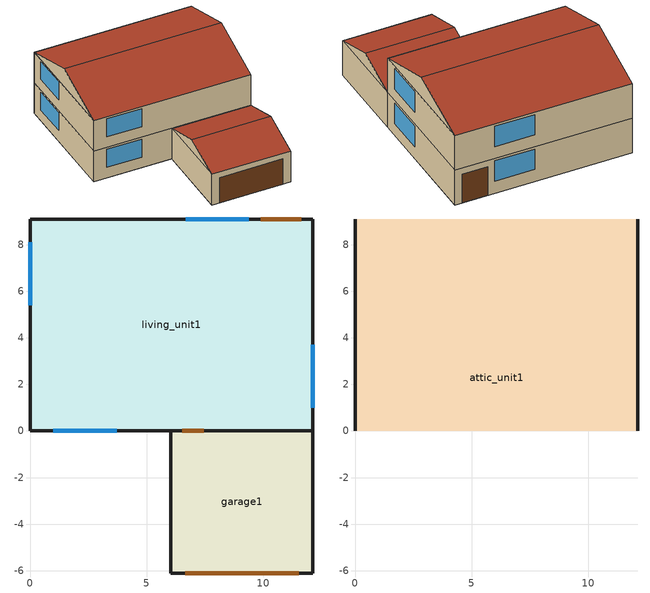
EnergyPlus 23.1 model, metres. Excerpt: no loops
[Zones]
living_unit1
 floor adiabatic (Interior Floor): 0,0 0,9.1 12.13,9.1 12.13,0 z2.6
 floor ground (Interior Floor): 0,0 0,9.1 12.13,9.1 12.13,0 z0.01
 wall outside (Exterior Wall): 12.13,0 12.13,9.1 0,9.1 0,0 6.04,0 z0.01:2.6; 0,0 12.13,0 12.13,9.1 0,9.1 0,0 z2.6:5.19
 wall to garage1 (Exterior Wall): 6.04,0 12.13,0 z0.01:2.6
 window (Exterior Window): 1,0 3.71,0 / 9.39,9.1 6.68,9.1 / 12.13,1 12.13,3.71 / 0,8.1 0,5.39 z0.92:2.45; 1,0 3.71,0 / 9.39,9.1 6.68,9.1 / 12.13,1 12.13,3.71 / 0,8.1 0,5.39 z3.52:5.04
 door (Exterior Door): 11.63,9.1 9.89,9.1 z0.01:2.14
 door inside (Exterior Door): 6.54,0 7.45,0 z0.01:2.14
 ceiling to attic_unit1 (Interior Ceiling): 0,0 12.13,0 12.13,9.1 0,9.1 z5.19
garage1
 floor ground (Interior Floor): 6.04,-6.1 6.04,0 12.13,0 12.13,-6.1 z0.01
 wall outside (Gable_end): 6.04,0 6.04,-6.1 12.13,-6.1 12.13,0 z0.01:2.6; 12.13,-6.1,2.6 12.13,0,2.6 12.13,-3.05,3.61; 6.04,0,2.6 6.04,-6.1,2.6 6.04,-3.05,3.61
 door (Exterior Door): 6.65,-6.1 11.52,-6.1 z0.01:2.14
 roof outside (Exterior Roof): 6.04,-6.1,2.6 12.13,-6.1,2.6 12.13,-3.05,3.61 6.04,-3.05,3.61; 12.13,0,2.6 6.04,0,2.6 6.04,-3.05,3.61 12.13,-3.05,3.61
attic_unit1
 wall outside (Gable_end): 12.13,0,5.19 12.13,9.1,5.19 12.13,4.55,6.7; 0,9.1,5.19 0,0,5.19 0,4.55,6.7
 roof outside (Exterior Roof): 0,0,5.19 12.13,0,5.19 12.13,4.55,6.7 0,4.55,6.7; 12.13,9.1,5.19 0,9.1,5.19 0,4.55,6.7 12.13,4.55,6.7
[Building]
US+SF+CZ2AWH+hp+slab+IECC_2024: North Axis {deg}=0; Terrain=Suburbs; Loads Convergence Tolerance Value {W}=0.04; Temperature Convergence Tolerance Value {deltaC}=0.4; Solar Distribution=FullExterior; Maximum Number of Warmup Days=25; Minimum Number of Warmup Days=6
[Site:Location]
Tampa-MacDill.AFB_FL_USA WMO=747880: Latitude {deg}=27.85; Longitude {deg}=-82.52; Time Zone {hr}=-5; Elevation {m}=8
[SizingPeriod:DesignDay] Day of Month=21; Dry-Bulb Temperature Range Modifier Type=DefaultMultipliers; Humidity Condition Type=Wetbulb; Barometric Pressure {Pa}=101229; Rain Indicator=No; Snow Indicator=No; Daylight Saving Time Indicator=No
Name | Month | Day Type | Maximum Dry-Bulb Temperature {C} | Daily Dry-Bulb Temperature Range {deltaC} | Wetbulb or DewPoint at Maximum Dry-Bulb {C} | Wind Speed {m/s} | Wind Direction {deg} | Solar Model Indicator | Sky Clearness | ASHRAE Clear Sky Optical Depth for Beam Irradiance (taub) | ASHRAE Clear Sky Optical Depth for Diffuse Irradiance (taud)
Tampa-MacDill.AFB_FL_USA Ann Htg 99.6% Condns DB | 1 | WinterDesignDay | 4.6 | 0 | 4.6 | 2.5 | 10 | ASHRAEClearSky | 0
Tampa-MacDill.AFB_FL_USA Ann Clg .4% Condns DB=>MWB | 8 | SummerDesignDay | 33.9 | 7.9 | 25.1 | 3.1 | 270 | ASHRAETau |  | 0.491 | 2.016
[Site:WaterMainsTemperature]
Calculation Method=Correlation; Annual Average Outdoor Air Temperature {C}=21.85; Maximum Difference In Monthly Average Outdoor Air Temperatures {deltaC}=14.3
[Material]
Name | Roughness | Thickness {m} | Conductivity {W/m-K} | Density {kg/m3} | Specific Heat {J/kg-K} | Thermal Absorptance | Solar Absorptance | Visible Absorptance
sheathing_consol_layer | Rough | 0.0127 | 0.0940184 | 685.008 | 1172.332
ceil_consol_layer | Rough | 0.340392 | 0.0617176 | 41.9286 | 776.251
wall_consol_layer | Rough | 0.0889 | 0.0579573 | 120.801 | 1036.26
Asphalt_shingle | MediumRough | 0.00633985 | 0.08186 | 1121.29 | 1255.2 | 0.9 | 0.75
cement_stucco | MediumSmooth | 0.01905 | 0.721 | 1865.58 | 878.64
syn_stucco | MediumSmooth | 0.003048 | 8.65E-02 | 400 | 878.64 | 0.7
Drywall_1/2in | MediumSmooth | 0.0127 | 0.16009 | 800.923 | 1087.84
OSB_5/8in | MediumSmooth | 0.015875 | 0.1163 | 544.627 | 1213.36
OSB_7/16in | MediumSmooth | 0.0111125 | 0.1163 | 544.627 | 1213.36
Plywood_3/4in | Rough | 0.01905 | 0.115458 | 544.68 | 674.54 | 0.9 | 0.7 | 0.7
Carpet_n_pad | MediumSmooth | 0.0254001 | 0.0601314 | 32.0369 | 836.8 | 0.9 | 0.7 | 0.7
OSB_1/2in | MediumSmooth | 0.0127 | 0.1163 | 544.627 | 1213.36 | 0.9 | 0.7 | 0.7
door_const | Smooth | 0.0317022 | 0.0720096 | 512.64 | 767.58
Std Wood 6inch | MediumSmooth | 0.15 | 0.12 | 540 | 1210 | 0.9 | 0.7 | 0.7
[Material:NoMass]
Bldg_paper_felt: Roughness=Smooth; Thermal Resistance {m2-K/W}=0.0105666
[Material:AirGap]
Air_4_in_vert: Thermal Resistance {m2-K/W}=0.158499
[WindowMaterial:SimpleGlazingSystem]
Glass: U-Factor {W/m2-K}=2.27144; Solar Heat Gain Coefficient=0.216875; Visible Transmittance=0.88
[WindowMaterial:Blind]
int_blind: Slat Orientation=Horizontal; Slat Width {m}=0.025; Slat Separation {m}=0.01875; Slat Thickness {m}=0.001; Slat Angle {deg}=45; Slat Conductivity {W/m-K}=221; Slat Beam Solar Transmittance=0; Front Side Slat Beam Solar Reflectance=0.5; Back Side Slat Beam Solar Reflectance=0.5; Slat Diffuse Solar Transmittance=0; Front Side Slat Diffuse Solar Reflectance=0.5; Back Side Slat Diffuse Solar Reflectance=0.5; Slat Beam Visible Transmittance=0; Front Side Slat Beam Visible Reflectance=0.5; Back Side Slat Beam Visible Reflectance=0.5; Slat Diffuse Visible Transmittance=0; Front Side Slat Diffuse Visible Reflectance=0.5; Back Side Slat Diffuse Visible Reflectance=0.5; Slat Infrared Hemispherical Transmittance=0; Front Side Slat Infrared Hemispherical Emissivity=0.9; Back Side Slat Infrared Hemispherical Emissivity=0.9; Blind to Glass Distance {m}=0.05; Blind Top Opening Multiplier=0.5; Blind Bottom Opening Multiplier=0.5; Blind Left Side Opening Multiplier=0.5; Blind Right Side Opening Multiplier=0.5
[Construction]
Exterior Wall: syn_stucco, sheathing_consol_layer, OSB_7/16in, wall_consol_layer, Drywall_1/2in
InteriorFurnishings: Std Wood 6inch
Interior Floor: Plywood_3/4in, Carpet_n_pad
Interior Ceiling: ceil_consol_layer, Drywall_1/2in
Exterior Roof: Asphalt_shingle, OSB_1/2in
Exterior Window: Glass
Exterior Door: door_const
Gable_end: cement_stucco, Bldg_paper_felt, OSB_5/8in, Air_4_in_vert, Drywall_1/2in
window_w_blinds: Glass, int_blind
[Zone] Multiplier=1
living_unit1; garage1; attic_unit1
[WindowShadingControl]
Shades-living_unit1: Zone=living_unit1; Shading Type=InteriorBlind; Construction with Shading=window_w_blinds; Shading Control Type=OnIfScheduleAllows; Schedule=shading_2012iecc; Shading Control Is Scheduled=Yes; Glare Control Is Active=No; Multiple Surface Control Type=Sequential; Fenestration Surface 1=Window_ldf_1.unit1; Fenestration Surface 2=Window_ldb_1.unit1; Fenestration Surface 3=Window_sdr_1.unit1; Fenestration Surface 4=Window_sdl_1.unit1; Fenestration Surface 5=Window_ldf_2.unit1; Fenestration Surface 6=Window_ldb_2.unit1; Fenestration Surface 7=Window_sdr_2.unit1; Fenestration Surface 8=Window_sdl_2.unit1
[InternalMass]
Internalmass_unit1: Construction=InteriorFurnishings; Zone or ZoneList=living_unit1; Surface Area {m2}=9.89591
[Shading:Overhang] Height above Window or Door {m}=0; Tilt Angle from Window/Door {deg}=90; Left extension from Window/Door Width {m}=0; Right extension from Window/Door Width {m}=0; Depth {m}=0.0152439
Name | Window or Door
Overhang_sdr_1.unit1 | Window_sdr_1.unit1
Overhang_sdr_2.unit1 | Window_sdr_2.unit1
[GroundHeatTransfer:Control]
gtp_control: Run Basement Preprocessor=no; Run Slab Preprocessor=yes
[GroundHeatTransfer:Slab:Materials]
NMAT: Number of materials=2; ALBEDO: Surface Albedo: No Snow=0.16; ALBEDO: Surface Albedo: Snow=0.4; EPSLW: Surface Emissivity: No Snow=0.9; EPSLW: Surface Emissivity: Snow=0.9; Z0: Surface Roughness: No Snow {cm}=0.75; Z0: Surface Roughness: Snow {cm}=0.05; HIN: Indoor HConv: Downward Flow {W/m2-K}=6; HIN: Indoor HConv: Upward {W/m2-K}=9
[GroundHeatTransfer:Slab:MatlProps]
RHO: Slab Material density {kg/m3}=2300; RHO: Soil Density {kg/m3}=1200; CP: Slab CP {J/kg-K}=650; CP: Soil CP {J/kg-K}=1200; TCON: Slab k {W/m-K}=0.9; TCON: Soil k {W/m-K}=1
[GroundHeatTransfer:Slab:BoundConds]
EVTR: Is surface evapotranspiration modeled=FALSE; FIXBC: is the lower boundary at a fixed temperature=TRUE; TDEEPin {C}=10; USRHflag: Is the ground surface h specified by the user?=FALSE
[GroundHeatTransfer:Slab:BldgProps]
IYRS: Number of years to iterate=10; Shape: Slab shape=0; HBLDG: Building height {m}=4; TIN1: January Indoor Average Temperature Setpoint {C}=22.22; TIN2: February Indoor Average Temperature Setpoint {C}=22.22; TIN3: March Indoor Average Temperature Setpoint {C}=22.22; TIN4: April Indoor Average Temperature Setpoint {C}=22.22; TIN5: May Indoor Average Temperature Setpoint {C}=22.22; TIN6: June Indoor Average Temperature Setpoint {C}=23.88; TIN7: July Indoor Average Temperature Setpoint {C}=23.88; TIN8: August Indoor Average Temperature Setpoint {C}=23.88; TIN9: September Indoor Average Temperature Setpoint {C}=23.88; TIN10: October Indoor Average Temperature Setpoint {C}=22.22; TIN11: November Indoor Average Temperature Setpoint {C}=22.22; TIN12: December Indoor Average Temperature Setpoint {C}=22.22; TINAmp: Daily Indoor sine wave variation amplitude {deltaC}=0; ConvTol: Convergence Tolerance=0.1
[GroundHeatTransfer:Slab:Insulation]
RINS: R value of under slab insulation {m2-K/W}=0; DINS: Width of strip of under slab insulation {m}=0; RVINS: R value of vertical insulation {m2-K/W}=0; ZVINS: Depth of vertical insulation {m}=0.6; IVINS: Flag: Is there vertical insulation=0
[GroundHeatTransfer:Slab:EquivalentSlab]
APRatio: The area to perimeter ratio for this slab {m}=2.59995; SLABDEPTH: Thickness of slab on grade {m}=0.1; CLEARANCE: Distance from edge of slab to domain edge {m}=15; ZCLEARANCE: Distance from bottom of slab to domain bottom {m}=15
[GroundHeatTransfer:Basement:SimParameters]
F: Multiplier for the ADI solution=0.1; IYRS: Maximum number of yearly iterations:=15
[GroundHeatTransfer:Basement:MatlProps]
NMAT: Number of materials in this domain=6; Density for Foundation Wall {kg/m3}=2243; density for Floor Slab {kg/m3}=2243; density for Ceiling {kg/m3}=311; density for Soil {kg/m3}=1500; density for Gravel {kg/m3}=2000; density for Wood {kg/m3}=449; Specific heat for foundation wall {J/kg-K}=880; Specific heat for floor slab {J/kg-K}=880; Specific heat for ceiling {J/kg-K}=1530; Specific heat for soil {J/kg-K}=840; Specific heat for gravel {J/kg-K}=720; Specific heat for wood {J/kg-K}=1530; Thermal conductivity for foundation wall {W/m-K}=1.4; Thermal conductivity for floor slab {W/m-K}=1.4; Thermal conductivity for ceiling {W/m-K}=0.09; thermal conductivity for soil {W/m-K}=1.1; thermal conductivity for gravel {W/m-K}=1.9; thermal conductivity for wood {W/m-K}=0.12
[GroundHeatTransfer:Basement:Insulation]
REXT: R Value of any exterior insulation {m2-K/W}=1.761e-05; INSFULL: Flag: Is the wall fully insulated?=True
[GroundHeatTransfer:Basement:SurfaceProps]
ALBEDO: Surface albedo for No snow conditions=0.16; ALBEDO: Surface albedo for snow conditions=0.4; EPSLN: Surface emissivity No Snow=0.94; EPSLN: Surface emissivity with Snow=0.86; VEGHT: Surface roughness No snow conditions {cm}=6; VEGHT: Surface roughness Snow conditions {cm}=0.25; PET: Flag, Potential evapotranspiration on?=False
[GroundHeatTransfer:Basement:BldgData]
DWALL: Wall thickness {m}=0.2; DSLAB: Floor slab thickness {m}=0.243828; DGRAVXY: Width of gravel pit beside basement wall {m}=0.3; DGRAVZN: Gravel depth extending above the floor slab {m}=0.2; DGRAVZP: Gravel depth below the floor slab {m}=0.1
[GroundHeatTransfer:Basement:Interior]
COND: Flag: Is the basement conditioned?=True; HIN: Downward convection only heat transfer coefficient {W/m2-K}=0.92; HIN: Upward convection only heat transfer coefficient {W/m2-K}=4.04; HIN: Horizontal convection only heat transfer coefficient {W/m2-K}=3.08; HIN: Downward combined (convection and radiation) heat transfer coefficient {W/m2-K}=6.13; HIN: Upward combined (convection and radiation) heat transfer coefficient {W/m2-K}=9.26; HIN: Horizontal combined (convection and radiation) heat transfer coefficient {W/m2-K}=8.29
[GroundHeatTransfer:Basement:ComBldg]
January average temperature {C}=21; February average temperature {C}=21; March average temperature {C}=21; April average temperature {C}=21; May average temperature {C}=24; June average temperature {C}=24; July average temperature {C}=24; August average temperature {C}=24; September average temperature {C}=24; October average temperature {C}=24; November average temperature {C}=21; December average temperature {C}=21; Daily variation sine wave amplitude {deltaC}=21
[GroundHeatTransfer:Basement:EquivSlab]
APRatio: The area to perimeter ratio for this slab {m}=2.59995; EquivSizing: Flag=True
[GroundHeatTransfer:Basement:EquivAutoGrid]
CLEARANCE: Distance from outside of wall to edge of 3-D ground domain {m}=15; SlabDepth: Thickness of the floor slab {m}=0.1; BaseDepth: Depth of the basement wall below grade {m}=1.21914
[People]
people_unit1: Zone or ZoneList or Space or SpaceList=living_unit1; Number of People Schedule=Occupancy; Number of People Calculation Method=People; Number of People=3; Fraction Radiant=0; Sensible Heat Fraction=autocalculate; Activity Level Schedule=activity_sch; Enable ASHRAE 55 Comfort Warnings=No; Mean Radiant Temperature Calculation Type=ZoneAveraged
[Lights] Zone or ZoneList or Space or SpaceList=living_unit1; Schedule=InteriorLightingHE; Design Level Calculation Method=LightingLevel; Return Air Fraction=0; Fraction Radiant=0.6; Fraction Visible=0.2; Fraction Replaceable=0
Name | Lighting Level {W}
Living Hardwired Lighting1 | 232.336
Living Plug-in Lighting1 | 105.654
[ElectricEquipment] Zone or ZoneList or Space or SpaceList=living_unit1; Design Level Calculation Method=EquipmentLevel
Name | Schedule | Design Level {W} | Fraction Latent | Fraction Radiant | Fraction Lost
dishwasher1 | DishWasher_equip_sch | 37.141 | 0.15 | 0.6 | 0.25
refrigerator1 | Refrigerator | 84.3882 | 0 | 1 | 0
clotheswasher1 | ClothesWasher_equip_sch | 12.6932 | 0 | 0.8 | 0.2
electric_dryer1 | ClothesDryer | 213.065 | 0.05 | 0.15 | 0.8
electric_range1 | CookingRange | 248.154 | 0.3 | 0.4 | 0.3
television1 | InteriorLighting | 0 | 0 | 1 | 0
electric_mels1 | MiscPlugLoad | 567.464 | 0.06 | 0.69 | 0.25
IECC_Adj1 | MiscPlugLoad | 340.847 | 0.062439 | 0.411909 | 0.251045
[ZoneVentilation:DesignFlowRate]
Ventilation_unit1: Zone or ZoneList or Space or SpaceList=living_unit1; Schedule=always_avail; Design Flow Rate Calculation Method=Flow/Zone; Design Flow Rate {m3/s}=0; Ventilation Type=Exhaust; Fan Pressure Rise {Pa}=0; Fan Total Efficiency=0.6; Constant Term Coefficient=1; Temperature Term Coefficient=0; Velocity Term Coefficient=0; Velocity Squared Term Coefficient=0; Minimum Indoor Temperature {C}=-100; Maximum Indoor Temperature {C}=100; Delta Temperature {deltaC}=-100; Minimum Outdoor Temperature {C}=-100; Maximum Outdoor Temperature {C}=100; Maximum Wind Speed {m/s}=40
[Exterior:Lights]
Name | Schedule | Design Level {W}
Exterior-Lights_unit1 | ExteriorLighting | 43.2425
Garage-Lights_unit1 | InteriorLightingHE | 7.16295
[Fan:ZoneExhaust]
Zone Exhaust Fan_unit1: Availability Schedule=always_avail; Fan Total Efficiency=0.6; Pressure Rise {Pa}=454.046; Maximum Flow Rate {m3/s}=0.0283168; System Availability Manager Coupling Mode=Decoupled
[AvailabilityManager:Scheduled]
System availability: Schedule=always_avail
[ElectricLoadCenter:Generators]
Generator List: Generator 1=PV:ZN_1_FLR_1_SEC_1_Ceiling; Generator 1 Rated Electric Power Output {W}=9000
[ElectricLoadCenter:Inverter:LookUpTable]
PV Inverter: Availability Schedule=always_avail; Radiative Fraction=0.25; Rated Maximum Continuous Output Power {W}=14000; Night Tare Loss Power {W}=0; Nominal Voltage Input {V}=368; Efficiency at 10% Power and Nominal Voltage=0.839; Efficiency at 20% Power and Nominal Voltage=0.897; Efficiency at 30% Power and Nominal Voltage=0.916; Efficiency at 50% Power and Nominal Voltage=0.931; Efficiency at 75% Power and Nominal Voltage=0.934; Efficiency at 100% Power and Nominal Voltage=0.93
[ElectricLoadCenter:Storage:Simple]
BatterySimple: Availability Schedule=always_avail; Radiative Fraction for Zone Heat Gains=0; Nominal Energetic Efficiency for Charging=0.95; Nominal Discharging Energetic Efficiency=0.95; Maximum Storage Capacity {J}=36000000; Maximum Power for Discharging {W}=2000; Maximum Power for Charging {W}=2000; Initial State of Charge {J}=18000000
[ElectricLoadCenter:Distribution]
PV Array Load Center: Generator List=Generator List; Generator Operation Scheme Type=Baseload; Generator Demand Limit Scheme Purchased Electric Demand Limit {W}=0; Electrical Buss Type=DirectCurrentWithInverterDCStorage; Inverter=PV Inverter; Electrical Storage Object=BatterySimple; Storage Operation Scheme=TrackChargeDischargeSchedules; Storage Converter Object=BESS Converter; Maximum Storage State of Charge Fraction=0.95; Minimum Storage State of Charge Fraction=0.05; Design Storage Control Charge Power {W}=2500; Storage Charge Power Fraction Schedule=Seasonal TOU Charge Schedule; Design Storage Control Discharge Power {W}=2500; Storage Discharge Power Fraction Schedule=Seasonal TOU Discharge Schedule
[ElectricLoadCenter:Storage:Converter]
BESS Converter: Availability Schedule=always_avail; Power Conversion Efficiency Method=SimpleFixed; Simple Fixed Efficiency=0.95
[Schedule:Day:Hourly]
OccupancyDay: 1, 1, 1, 1, 1, 1, 1, 0.8831, 0.40861, 0.24189, 0.24189, 0.24189, 0.24189, 0.24189, 0.24189, 0.24189, 0.29498, 0.5531, 0.89693, 0.89693, 0.89693, 1, 1, 1
LightingDay: 0.0625, 0.0625, 0.0625, 0.0625, 0.1875, 0.390625, 0.4375, 0.390625, 0.171875, 0.117188, 0.117188, 0.117188, 0.117188, 0.117188, 0.117188, 0.203125, 0.4375, 0.609375, 0.820312, 0.984375, 1, 0.6875, 0.382812, 0.15625
ExteriorLightingDay: 1, 1, 1, 1, 1, 1, 0, 0, 0, 0, 0, 0, 0, 0, 0, 0, 0, 0, 1, 1, 1, 1, 1, 1
LightingDay_EELighting: 0.06875, 0.06875, 0.06875, 0.06875, 0.20625, 0.429688, 0.48125, 0.429688, 0.189062, 0.128906, 0.128906, 0.128906, 0.128906, 0.128906, 0.128906, 0.223438, 0.48125, 0.670312, 0.902344, 1, 1, 0.75625, 0.421094, 0.171875
RefrigeratorDay: 0.8, 0.782696, 0.765594, 0.742857, 0.731388, 0.731388, 0.75996, 0.8, 0.817103, 0.828571, 0.8, 0.8, 0.839839, 0.839839, 0.828571, 0.839839, 0.885714, 0.971429, 1, 0.971429, 0.942857, 0.925553, 0.885714, 0.828571
MiscPlugLoadDay: 0.60749, 0.559339, 0.552853, 0.545071, 0.524481, 0.585279, 0.676232, 0.718547, 0.60749, 0.517023, 0.529183, 0.529345, 0.520428, 0.538424, 0.568742, 0.600357, 0.710117, 0.862678, 0.936608, 0.966764, 1, 0.976654, 0.845169, 0.734436
CookingRangeDay: 0.0471585, 0.0471585, 0.0235459, 0.0235459, 0.0471585, 0.0707044, 0.165088, 0.283018, 0.306564, 0.320771, 0.283018, 0.330176, 0.377335, 0.306564, 0.292423, 0.377335, 0.613194, 1, 0.778348, 0.400947, 0.235859, 0.165088, 0.103722, 0.0707044
DishwasherWeekday_equip_sch: 0.129162, 0.0573867, 0.042998, 0.0286934, 0.0286934, 0.0860801, 0.172244, 0.258408, 0.488208, 0.545594, 0.473819, 0.402044, 0.344573, 0.387655, 0.315879, 0.301491, 0.315879, 0.416348, 0.732312, 0.933333, 0.761005, 0.559983, 0.373266, 0.258408
DishwasherWeekend_equip_sch: 0.138388, 0.0614858, 0.0460692, 0.0307429, 0.0307429, 0.0922286, 0.184547, 0.276866, 0.52308, 0.584565, 0.507663, 0.430761, 0.369185, 0.415344, 0.338442, 0.323026, 0.338442, 0.446087, 0.78462, 1, 0.815362, 0.599982, 0.399928, 0.276866
DishwasherVacation_equip_sch; ClothesWasherVacation_equip_sch; ClothesDryerVacation: 0, 0, 0, 0, 0, 0, 0, 0, 0, 0, 0, 0, 0, 0, 0, 0, 0, 0, 0, 0, 0, 0, 0, 0
ClothesWasherWeekday_equip_sch: 0.0887931, 0.0710155, 0.0354602, 0.0354602, 0.0710155, 0.106571, 0.213142, 0.461934, 0.692948, 0.817391, 0.799614, 0.710725, 0.639615, 0.568599, 0.497489, 0.461934, 0.479711, 0.461934, 0.461934, 0.461934, 0.461934, 0.444156, 0.30203, 0.159904
ClothesWasherWeekend_equip_sch: 0.10863, 0.0868807, 0.0433822, 0.0433822, 0.0868807, 0.130379, 0.260758, 0.565131, 0.847755, 1, 0.978251, 0.869505, 0.782508, 0.695627, 0.60863, 0.565131, 0.586881, 0.565131, 0.565131, 0.565131, 0.565131, 0.543382, 0.369505, 0.195627
ClothesDryerWeekday: 0.0996819, 0.0598091, 0.0398727, 0.0199364, 0.0398727, 0.0598091, 0.159491, 0.318982, 0.486427, 0.685791, 0.785473, 0.817391, 0.7456, 0.677837, 0.610073, 0.578155, 0.558218, 0.546236, 0.518346, 0.510391, 0.5263, 0.546236, 0.4386, 0.239236
ClothesDryerWeekend: 0.121951, 0.0731707, 0.0487805, 0.0243902, 0.0487805, 0.0731707, 0.195122, 0.390244, 0.595097, 0.839, 0.960951, 1, 0.91217, 0.829268, 0.746366, 0.707317, 0.682927, 0.668268, 0.634146, 0.624415, 0.643878, 0.668268, 0.536585, 0.292683
[Schedule:Week:Compact]
RefrigeratorWeek: For: AllDays, RefrigeratorDay
MiscPlugLoadWeek: For: AllDays, MiscPlugLoadDay
CookingRangeWeek: For: AllDays, CookingRangeDay
DishwasherWeek_equip_sch: For: Weekdays, DishwasherWeekday_equip_sch, For: CustomDay1, DishwasherVacation_equip_sch, For: AllOtherDays, DishwasherWeekend_equip_sch
ClothesWasherWeek_equip_sch: For: Weekdays, ClothesWasherWeekday_equip_sch, For: CustomDay1, ClothesWasherVacation_equip_sch, For: AllOtherDays, ClothesWasherWeekend_equip_sch
ClothesDryerWeek: For: Weekdays, ClothesDryerWeekday, For: CustomDay1, ClothesDryerVacation, For: AllOtherDays, ClothesDryerWeekend
OccupancyWeek: AllDays, OccupancyDay
LightingProfileWeek: For: AllDays, LightingDay
LightingProfileWeek_EELighting: For: AllDays, LightingDay_EELighting
ExteriorLightingProfileWeek: For: AllDays, ExteriorLightingDay
[Schedule:Year]
Occupancy: OccupancyWeek, 1, 1, 12, 31
InteriorLighting: LightingProfileWeek, 1, 1, 12, 31
InteriorLightingHE: LightingProfileWeek_EELighting, 1, 1, 12, 31
ExteriorLighting: ExteriorLightingProfileWeek, 1, 1, 12, 31
Refrigerator: RefrigeratorWeek, 1, 1, 12, 31
MiscPlugLoad: MiscPlugLoadWeek, 1, 1, 12, 31
CookingRange: CookingRangeWeek, 1, 1, 12, 31
Dishwasher_equip_sch: DishwasherWeek_equip_sch, 1, 1, 12, 31
ClothesWasher_equip_sch: ClothesWasherWeek_equip_sch, 1, 1, 12, 31
ClothesDryer: ClothesDryerWeek, 1, 1, 12, 31
[Schedule:Compact]
activity_sch: Through: 12/31, For: AllDays, Until: 24:00, 117.28
shading_2012iecc: Through: 12/31, For: AllDays, Until 24:00, 0
always_avail: Through: 12/31, For: AllDays, Until: 24:00, 1
Seasonal TOU Charge Schedule: Through: 05/31, For: AllDays, Until: 02:00, 0, Until: 05:00, 0.25, Until: 10:00, 0, Until: 15:00, 1, Until: 24:00, 0, Through: 09/30, For: AllDays, Until: 10:00, 0, Until: 15:00, 1, Until: 24:00, 0, Through: 12/31, For: AllDays, Until: 02:00, 0, Until: 05:00, 0.25, Until: 10:00, 0, Until: 15:00, 1, Until: 24:00, 0
Seasonal TOU Discharge Schedule: Through: 05/31, For: AllDays, Until: 06:00, 0, Until: 09:00, 0.5, Until: 17:00, 0, Until: 21:00, 1, Until: 24:00, 0, Through: 09/30, For: AllDays, Until: 16:00, 0, Until: 21:00, 1, Until: 24:00, 0, Through: 12/31, For: AllDays, Until: 06:00, 0, Until: 09:00, 0.5, Until: 17:00, 0, Until: 21:00, 1, Until: 24:00, 0
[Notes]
The Residential Prototype Building Models were developed by Pacific Northwest National Laboratory (PNNL),
under contract with the U.S. Department of Energy (DOE).
The purpose of developing these building prototype models is to measure energy saving impacts from
various residential energy codes. Detailed model development descriptions are documented in
PNNL report titled "Cost-Effectiveness Analysis of the 2009 and 2012 IECC Residential Provisions
- Technical Support Document".
IDF File:     ./input-main/US+SF+CZ2AWH+hp+slab+IECC_2024.idf
Run Case:     US+SF+CZ2AWH+hp+slab+IECC_2024
WeatherFile:  USA_FL_Tampa-MacDill.AFB.747880_TMY3.epw
BEGIN of res.eplus.tmpl
GPARM parameters as run:
ID = US+SF+CZ2AWH+hp+slab+IECC_2024
weatherfile = USA_FL_Tampa-MacDill.AFB.747880_TMY3.epw
climate_zone = Climate Zone 2
moisture_regime = Moist
humidity_designation = Warm-Humid
tropical_designation = Not Tropical
bldg_type = Single-Family
fndn_type = Slab
system_tag = Heat Pump
code = IECC_2024
state_abbr = FL
iecc2024_ec = yes
appliances_credit = yes
shgc_window =
dhw_source_fuel =
dhw_heater_eff =
afn_control = MultizoneWithDistribution
dhw_type =
webposting = Yes
